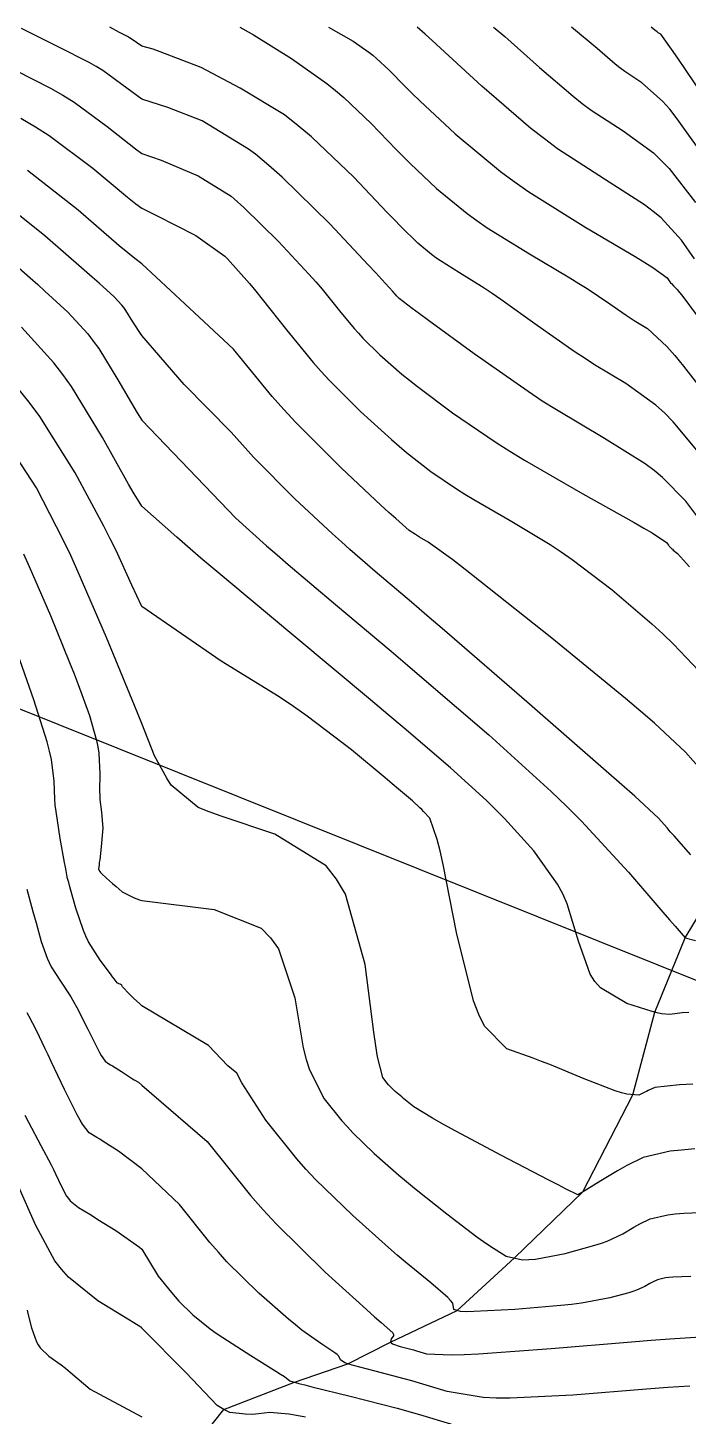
# Model space of a CAD drawing. Header units: metres. Extents: x 837475 to 838479, y 1189012 to 1191015.
# Drawn here: x 837991.3 to 838041.9, y 1189893.5 to 1190000 of the extents above; entities that cross this region are included whole.
import ezdxf

# ---------------------------------------------------------------- set-up
doc = ezdxf.new("R2010")
doc.units = ezdxf.units.M
doc.header["$LTSCALE"] = 0.3
for name, color, linetype in [('COTAS 10', 1, 'Continuous'), ('COTAS INT', 252, 'Continuous'), ('DRENAJE', 5, 'Continuous'), ('VIA1', 50, 'Continuous')]:
    doc.layers.add(name, color=color, linetype=linetype)

msp = doc.modelspace()

# ---------------------------------------------------------------- linework, layer by layer
at = {"layer": 'COTAS 10'}
for points in [[(838007.51, 1190000), (838007.74, 1189999.87), (838008.57, 1189999.4), (838011.49, 1189997.59), (838014.18, 1189995.68), (838014.86, 1189995.14), (838015.5, 1189994.6), (838017.59, 1189992.61), (838019.51, 1189990.62), (838020.05, 1189990.08), (838020.59, 1189989.54), (838022.61, 1189987.63), (838024.94, 1189985.71), (838025.69, 1189985.16), (838026.48, 1189984.62), (838029.72, 1189982.61), (838032.82, 1189980.78), (838033.52, 1189980.35), (838034.16, 1189979.95), (838035.9, 1189978.78), (838037.14, 1189977.92), (838037.46, 1189977.7), (838037.76, 1189977.5), (838038.78, 1189976.9), (838040.27, 1189975.51), (838040.87, 1189974.82), (838041.55, 1189974), (838044.69, 1189969.95)], [(838044.65, 1189992.36), (838041.69, 1189996.76), (838041.11, 1189997.61), (838040.63, 1189998.3), (838039.79, 1189999.45), (838039.61, 1189999.56), (838039.57, 1189999.59), (838039.52, 1189999.63), (838039.34, 1189999.78), (838039.06, 1190000)], [(838042.88, 1189943.07), (838041.69, 1189944.39), (838039.31, 1189946.62), (838038.28, 1189947.51), (838037.09, 1189948.51), (838031.44, 1189953.13), (838025.9, 1189957.53), (838024.79, 1189958.41), (838023.85, 1189959.14), (838021.95, 1189960.51), (838021.29, 1189960.89), (838021.13, 1189960.99), (838020.98, 1189961.09), (838020.51, 1189961.4), (838019.47, 1189962.31), (838018.95, 1189962.78), (838018.34, 1189963.35), (838015.3, 1189966.19), (838011.8, 1189969.69), (838010.89, 1189970.68), (838010, 1189971.67), (838007.03, 1189975.3), (838004.4, 1189977.77), (838000, 1189981.84), (837999.46, 1189982.25), (837998.92, 1189982.7), (837998.27, 1189983.24), (837995.11, 1189985.97), (837991.24, 1189989.01)], [(838042.4, 1189913.97), (838041.39, 1189913.89), (838040.51, 1189913.79), (838038.44, 1189913.31), (838037.19, 1189912.69), (838036.84, 1189912.5), (838036.49, 1189912.3), (838035.19, 1189911.53), (838034.13, 1189910.86), (838033.92, 1189910.74), (838033.74, 1189910.63), (838033.44, 1189910.46), (838032.49, 1189910.91), (838031.92, 1189911.21), (838031.21, 1189911.57), (838027.54, 1189913.49), (838023.74, 1189915.51), (838022.96, 1189915.94), (838022.29, 1189916.32), (838020.86, 1189917.21), (838020.23, 1189917.71), (838020.08, 1189917.83), (838019.93, 1189917.96), (838019.44, 1189918.38), (838019.03, 1189918.78), (838018.92, 1189918.9), (838018.82, 1189919.01), (838018.48, 1189919.44), (838018.07, 1189921.04), (838017.94, 1189921.89), (838017.78, 1189922.92), (838017.14, 1189928.11), (838015.63, 1189933.5), (838014.94, 1189934.66), (838014.13, 1189935.67), (838010.19, 1189938.11), (838006.08, 1189939.49), (838005.16, 1189939.83), (838004.32, 1189940.16), (838002.25, 1189941.87), (838001.93, 1189942.41), (838000.98, 1189944.11), (838000, 1189946.6), (837999.73, 1189947.28), (837999.44, 1189947.98), (837999.09, 1189948.84), (837997.3, 1189953.19), (837995.13, 1189958.2), (837994.55, 1189959.47), (837993.96, 1189960.68), (837991.91, 1189964.67), (837989.58, 1189968.28)], [(837991.03, 1189916.57), (837991.3, 1189916.02), (837992.25, 1189914.23), (837993.04, 1189912.75), (837993.22, 1189912.39), (837993.38, 1189912.06), (837993.83, 1189911.08), (837994.23, 1189910.34), (837994.37, 1189910.16), (837994.51, 1189910), (837995.14, 1189909.49), (837996, 1189908.96), (837996.3, 1189908.78), (837996.62, 1189908.57), (837998.01, 1189907.71), (837999.81, 1189906.43), (838000, 1189906.29), (838001.26, 1189904.22), (838002.27, 1189902.96), (838002.55, 1189902.63), (838002.84, 1189902.31), (838003.91, 1189901.26), (838005.25, 1189900.18), (838005.71, 1189899.85), (838006.21, 1189899.5), (838008.35, 1189898.13), (838010.27, 1189896.94), (838010.64, 1189896.71), (838010.93, 1189896.52), (838011.36, 1189896.2), (838012.04, 1189895.99), (838012.49, 1189895.87), (838013.04, 1189895.73), (838015.97, 1189895.01), (838019.58, 1189894.09), (838020.57, 1189893.82), (838021.55, 1189893.54), (838025.02, 1189892.48)]]:
    msp.add_lwpolyline(points, dxfattribs=at)
at = {"layer": 'COTAS INT'}
for points in [[(838042.88, 1189962.11), (838041.72, 1189963.64), (838039.94, 1189965.47), (838039.3, 1189965.99), (838038.59, 1189966.51), (838035.48, 1189968.45), (838031.79, 1189970.64), (838030.71, 1189971.32), (838029.62, 1189972.05), (838025.48, 1189974.95), (838021.99, 1189977.5), (838021.3, 1189978.01), (838020.74, 1189978.42), (838019.73, 1189979.2), (838019.52, 1189979.4), (838019.47, 1189979.46), (838019.42, 1189979.52), (838019.25, 1189979.73), (838018.41, 1189980.65), (838017.94, 1189981.16), (838017.36, 1189981.78), (838014.43, 1189984.91), (838010.77, 1189988.49), (838009.74, 1189989.39), (838008.71, 1189990.25), (838008.18, 1189990.64), (838004.62, 1189992.82), (838001.99, 1189993.83), (838000, 1189994.48), (837998.47, 1189995.6), (837997, 1189996.68), (837996.49, 1189996.98), (837995.95, 1189997.3), (837993.64, 1189998.47), (837990.78, 1189999.9)], [(838043.2, 1189966.79), (838040.74, 1189969.74), (838040.08, 1189970.41), (838039.43, 1189971.01), (838037.13, 1189972.67), (838034.72, 1189974.11), (838033.99, 1189974.58), (838033.24, 1189975.08), (838030.33, 1189977.13), (838027.54, 1189979.12), (838026.87, 1189979.57), (838026.25, 1189979.99), (838024.37, 1189981.17), (838022.91, 1189982.07), (838022.55, 1189982.32), (838022.22, 1189982.56), (838021.17, 1189983.43), (838019.86, 1189984.72), (838019.35, 1189985.24), (838018.79, 1189985.82), (838016.25, 1189988.5), (838013.01, 1189991.59), (838012, 1189992.44), (838010.95, 1189993.27), (838007.53, 1189995.33), (838004.55, 1189996.9), (838000.88, 1189998.31), (838000, 1189998.55), (837999.59, 1189998.81), (837999.19, 1189999.1), (837999.05, 1189999.19), (837998.91, 1189999.27), (837998.28, 1189999.59), (837997.54, 1190000)], [(838014.32, 1190000), (838016.22, 1189998.93), (838017.41, 1189998.08), (838017.71, 1189997.84), (838018, 1189997.6), (838018.93, 1189996.72), (838020.22, 1189995.42), (838020.74, 1189994.92), (838021.33, 1189994.36), (838024.04, 1189991.83), (838027.5, 1189988.94), (838028.56, 1189988.16), (838029.67, 1189987.38), (838034.04, 1189984.64), (838037.84, 1189982.41), (838038.58, 1189981.95), (838039.19, 1189981.57), (838040.29, 1189980.77), (838040.5, 1189980.47), (838040.55, 1189980.4), (838040.61, 1189980.34), (838040.77, 1189980.17), (838040.98, 1189979.96), (838041.05, 1189979.88), (838041.13, 1189979.78), (838041.48, 1189979.34), (838042.6, 1189977.87)], [(838042.39, 1189982.24), (838041.38, 1189983.67), (838039.82, 1189985.37), (838039.21, 1189985.87), (838038.54, 1189986.38), (838035.48, 1189988.34), (838031.88, 1189990.68), (838030.87, 1189991.43), (838029.84, 1189992.23), (838026.07, 1189995.48), (838022.91, 1189998.4), (838022.27, 1189998.98), (838021.72, 1189999.47), (838021.11, 1190000)], [(838026.98, 1190000), (838027.1, 1189999.9), (838027.85, 1189999.27), (838030.5, 1189996.91), (838033.07, 1189994.7), (838033.76, 1189994.15), (838034.46, 1189993.64), (838036.91, 1189992.04), (838039.24, 1189990.35), (838039.84, 1189989.78), (838040.44, 1189989.17), (838042.47, 1189986.56)], [(838043.56, 1189989.46), (838041.06, 1189992.96), (838040.48, 1189993.7), (838039.93, 1189994.33), (838038.35, 1189995.74), (838037.04, 1189996.6), (838036.67, 1189996.87), (838036.29, 1189997.16), (838034.92, 1189998.35), (838032.96, 1190000)], [(837989, 1189997.35), (837992.99, 1189995.32), (837993.94, 1189994.78), (837994.8, 1189994.25), (837997.35, 1189992.39), (837999.52, 1189990.66), (838000, 1189990.32), (838001.49, 1189989.79), (838004.33, 1189988.61), (838006.84, 1189987.03), (838007.09, 1189986.83), (838007.83, 1189986.18), (838010.49, 1189983.57), (838012.81, 1189981.05), (838013.34, 1189980.46), (838013.82, 1189979.9), (838015.17, 1189978.25), (838016.28, 1189976.9), (838016.61, 1189976.53), (838016.95, 1189976.16), (838018.25, 1189974.86), (838019.94, 1189973.4), (838020.52, 1189972.93), (838021.15, 1189972.44), (838023.82, 1189970.43), (838027.18, 1189968.15), (838028.23, 1189967.48), (838029.34, 1189966.8), (838033.82, 1189964.22), (838037.75, 1189962.02), (838038.51, 1189961.58), (838039.14, 1189961.21), (838040.23, 1189960.49), (838040.39, 1189960.28), (838040.42, 1189960.24), (838040.45, 1189960.2), (838040.53, 1189960.11), (838040.65, 1189960), (838040.7, 1189959.96), (838040.76, 1189959.9), (838041.07, 1189959.63), (838042.01, 1189958.61)], [(837990.73, 1189993.03), (837991.84, 1189992.36), (837992.9, 1189991.69), (837996.23, 1189989.18), (837998.9, 1189986.95), (837999.53, 1189986.46), (838000, 1189986.11), (838001.13, 1189985.55), (838004.15, 1189984.03), (838006.36, 1189982.43), (838006.56, 1189982.23), (838008.25, 1189980.33), (838008.74, 1189979.75), (838009.24, 1189979.15), (838011.1, 1189976.78), (838013.14, 1189974.28), (838013.75, 1189973.6), (838014.37, 1189972.93), (838016.78, 1189970.52), (838019.14, 1189968.38), (838019.74, 1189967.86), (838020.31, 1189967.38), (838022.17, 1189965.92), (838024.13, 1189964.59), (838024.77, 1189964.19), (838025.45, 1189963.77), (838028.25, 1189962.17), (838031.31, 1189960.32), (838032.16, 1189959.75), (838033.01, 1189959.17), (838036.08, 1189956.85), (838039.12, 1189954.24), (838039.95, 1189953.47), (838040.77, 1189952.67), (838043.7, 1189949.61)], [(838042.11, 1189936.52), (838040.82, 1189937.98), (838040.53, 1189938.3), (838040.28, 1189938.59), (838039.63, 1189939.34), (838037.81, 1189941.02), (838036.82, 1189941.9), (838035.62, 1189942.95), (838029.53, 1189948.25), (838023.21, 1189953.72), (838021.86, 1189954.88), (838020.68, 1189955.89), (838017.9, 1189958.25), (838015.95, 1189959.94), (838015.31, 1189960.52), (838014.61, 1189961.15), (838011.73, 1189963.83), (838008.57, 1189967.01), (838007.72, 1189967.96), (838006.86, 1189968.93), (838003.25, 1189972.59), (838000, 1189976.35), (837999.32, 1189977.39), (837998.77, 1189978.27), (837998.62, 1189978.49), (837998.46, 1189978.69), (837997.89, 1189979.31), (837996.73, 1189980.36), (837996.2, 1189980.83), (837995.57, 1189981.37), (837992.57, 1189983.99), (837989.07, 1189986.79)], [(837989.04, 1189982.87), (837991.43, 1189980.78), (837992.02, 1189980.26), (837992.57, 1189979.76), (837994.33, 1189978.15), (837995.86, 1189976.48), (837996.27, 1189975.93), (837996.69, 1189975.35), (837998.15, 1189972.96), (837999.64, 1189970.43), (838000, 1189969.87), (838007.21, 1189962.35), (838009.57, 1189960.22), (838010.37, 1189959.52), (838011.23, 1189958.78), (838014.85, 1189955.72), (838019.11, 1189952.15), (838020.37, 1189951.08), (838021.66, 1189949.98), (838026.61, 1189945.72), (838031.4, 1189941.38), (838032.59, 1189940.23), (838033.72, 1189939.1), (838037.33, 1189935.2), (838039.95, 1189932.14), (838040.47, 1189931.54), (838040.89, 1189931.05), (838041.66, 1189930.16), (838042.45, 1189929.95)], [(838041.96, 1189924.44), (838041.44, 1189924.41), (838040.49, 1189924.29), (838039.85, 1189924.34), (838039.53, 1189924.42), (838039.14, 1189924.52), (838037.19, 1189925.12), (838035.18, 1189926.33), (838034.75, 1189926.82), (838034.38, 1189927.37), (838033.48, 1189929.91), (838032.62, 1189932.77), (838032.28, 1189933.53), (838031.88, 1189934.28), (838030.07, 1189936.84), (838027.81, 1189939.32), (838027.12, 1189940.01), (838026.42, 1189940.7), (838023.68, 1189943.19), (838020.11, 1189946.24), (838018.87, 1189947.28), (838017.53, 1189948.41), (838011.81, 1189953.19), (838006.51, 1189957.61), (838005.44, 1189958.52), (838004.53, 1189959.28), (838002.69, 1189960.88), (838000, 1189963.26), (837999.79, 1189963.59), (837999.42, 1189964.22), (837998.99, 1189964.96), (837996.99, 1189968.53), (837994.6, 1189972.43), (837993.93, 1189973.37), (837993.25, 1189974.26), (837990.76, 1189976.99)], [(838042.25, 1189918.95), (838041.24, 1189918.9), (838039.34, 1189918.68), (838038.84, 1189918.45), (838038.71, 1189918.38), (838038.58, 1189918.32), (838038.11, 1189918.1), (838037.2, 1189918.16), (838036.78, 1189918.27), (838036.29, 1189918.43), (838033.93, 1189919.35), (838031.3, 1189920.44), (838030.64, 1189920.69), (838030.01, 1189920.94), (838027.98, 1189921.66), (838026.27, 1189923.39), (838025.85, 1189924.27), (838025.44, 1189925.32), (838024.14, 1189930.57), (838023.11, 1189935.79), (838022.87, 1189936.83), (838022.66, 1189937.69), (838022.08, 1189939.35), (838021.61, 1189939.86), (838021.47, 1189940), (838021.33, 1189940.14), (838020.76, 1189940.66), (838019.68, 1189941.57), (838019.21, 1189941.97), (838018.67, 1189942.42), (838016.09, 1189944.57), (838012.69, 1189947.16), (838011.63, 1189947.9), (838010.53, 1189948.64), (838006.09, 1189951.38), (838000, 1189955.57), (837999.24, 1189957.21), (837998.02, 1189959.86), (837997.58, 1189960.76), (837997.08, 1189961.73), (837994.88, 1189965.83), (837992.17, 1189970.14), (837991.35, 1189971.25), (837990.5, 1189972.31)], [(837990.93, 1189959.6), (837991.37, 1189958.64), (837993, 1189954.88), (837994.46, 1189951.27), (837994.8, 1189950.41), (837995.11, 1189949.6), (837995.98, 1189947.2), (837996.52, 1189945.29), (837996.62, 1189944.8), (837996.69, 1189944.33), (837996.78, 1189942.75), (837996.76, 1189941.41), (837996.77, 1189941.07), (837996.78, 1189940.76), (837996.9, 1189939.79), (837996.99, 1189938.86), (837997, 1189938.58), (837996.99, 1189938.29), (837996.89, 1189937.14), (837996.77, 1189936.14), (837996.74, 1189935.94), (837996.72, 1189935.77), (837996.68, 1189935.43), (837996.77, 1189935.24), (837996.83, 1189935.17), (837996.9, 1189935.09), (837997.28, 1189934.74), (837997.76, 1189934.33), (837998.02, 1189934.1), (837998.49, 1189933.69), (837999.41, 1189933.23), (837999.83, 1189933.08), (838000, 1189933.03), (838005.55, 1189932.34), (838009.14, 1189930.89), (838009.87, 1189930.15), (838010.48, 1189929.31), (838011.73, 1189925.55), (838012.38, 1189921.72), (838012.61, 1189920.84), (838012.87, 1189920.04), (838013.99, 1189917.81), (838015.35, 1189916.12), (838015.76, 1189915.66), (838016.18, 1189915.21), (838017.81, 1189913.62), (838019.71, 1189911.96), (838020.3, 1189911.47), (838020.92, 1189910.96), (838023.38, 1189909), (838025.69, 1189907.24), (838026.21, 1189906.87), (838026.68, 1189906.54), (838027.95, 1189905.75), (838029.2, 1189905.48), (838029.67, 1189905.49), (838030.18, 1189905.53), (838032.46, 1189905.96), (838034.73, 1189906.58), (838035.24, 1189906.75), (838035.69, 1189906.91), (838036.89, 1189907.47), (838037.73, 1189907.97), (838037.95, 1189908.1), (838038.18, 1189908.22), (838038.99, 1189908.62), (838040.33, 1189908.93), (838040.9, 1189909), (838041.56, 1189909.05), (838044.62, 1189909.17)], [(838042.11, 1189904.19), (838040.71, 1189904.13), (838040.41, 1189904.11), (838040.15, 1189904.08), (838039.54, 1189903.94), (838039.17, 1189903.75), (838039.07, 1189903.7), (838038.96, 1189903.64), (838038.58, 1189903.41), (838037.93, 1189903.13), (838037.66, 1189903.04), (838037.34, 1189902.94), (838035.88, 1189902.55), (838033.71, 1189902.15), (838032.95, 1189902.05), (838032.13, 1189901.96), (838028.6, 1189901.66), (838025.47, 1189901.5), (838024.89, 1189901.49), (838024.45, 1189901.5), (838023.92, 1189901.67), (838023.84, 1189902.15), (838023.68, 1189902.35), (838023.46, 1189902.59), (838022.16, 1189903.7), (838020.21, 1189905.29), (838019.58, 1189905.83), (838018.91, 1189906.41), (838016.17, 1189908.86), (838013.32, 1189911.64), (838012.59, 1189912.43), (838011.88, 1189913.22), (838009.5, 1189916.17), (838007.67, 1189919.04), (838007.29, 1189919.79), (838006.6, 1189920.35), (838005.12, 1189921.9), (838000, 1189924.94), (837999.81, 1189925.12), (837999.39, 1189925.51), (837999.06, 1189925.84), (837998.52, 1189926.41), (837998.47, 1189926.51), (837998.46, 1189926.53), (837998.44, 1189926.55), (837998.34, 1189926.6), (837998.24, 1189926.63), (837998.22, 1189926.64), (837998.2, 1189926.65), (837998.12, 1189926.71), (837997.88, 1189927.01), (837997.75, 1189927.18), (837997.59, 1189927.39), (837996.8, 1189928.45), (837995.92, 1189929.86), (837995.71, 1189930.28), (837995.52, 1189930.72), (837994.93, 1189932.43), (837994.53, 1189933.89), (837994.45, 1189934.17), (837994.39, 1189934.4), (837994.28, 1189934.78), (837994.27, 1189934.82), (837994.27, 1189934.82), (837994.27, 1189934.83), (837994.27, 1189934.85), (837994.19, 1189935.31), (837994.14, 1189935.59), (837994.07, 1189935.94), (837993.74, 1189937.78), (837993.42, 1189939.84), (837993.36, 1189940.34), (837993.32, 1189940.8), (837993.28, 1189942.18), (837993.07, 1189943.84), (837992.92, 1189944.48), (837992.73, 1189945.19), (837991.72, 1189948.41), (837990.49, 1189951.92)], [(837991.17, 1189933.9), (837991.65, 1189932.19), (837991.77, 1189931.75), (837991.89, 1189931.32), (837992.29, 1189929.89), (837992.74, 1189928.61), (837992.89, 1189928.27), (837993.05, 1189927.94), (837993.75, 1189926.83), (837994.55, 1189925.63), (837994.78, 1189925.24), (837995.01, 1189924.83), (837995.86, 1189923.16), (837996.6, 1189921.67), (837996.75, 1189921.38), (837996.88, 1189921.14), (837997.18, 1189920.7), (837997.47, 1189920.51), (837997.6, 1189920.43), (837997.74, 1189920.34), (837998.43, 1189919.9), (837999.13, 1189919.46), (837999.28, 1189919.36), (837999.41, 1189919.28), (837999.74, 1189919.08), (838000, 1189918.85), (838005.02, 1189914.53), (838008.33, 1189910.4), (838009.3, 1189909.3), (838010.29, 1189908.23), (838014.05, 1189904.53), (838017.22, 1189901.66), (838017.84, 1189901.1), (838018.35, 1189900.65), (838019.24, 1189899.88), (838019.31, 1189899.75), (838019.31, 1189899.7), (838019.29, 1189899.65), (838019.11, 1189899.42), (838019.07, 1189899.16), (838019.13, 1189899.1), (838019.22, 1189899.03), (838019.82, 1189898.82), (838020.62, 1189898.62), (838020.84, 1189898.56), (838021.06, 1189898.5), (838021.83, 1189898.26), (838023.76, 1189898.18), (838024.71, 1189898.21), (838025.83, 1189898.27), (838031.4, 1189898.68), (838037.56, 1189899.18), (838039.06, 1189899.3), (838040.48, 1189899.4), (838044.85, 1189899.7)], [(838042.03, 1189895.78), (838040.35, 1189895.67), (838038.71, 1189895.54), (838033.05, 1189895.09), (838028.26, 1189894.86), (838027.17, 1189894.87), (838026.17, 1189894.92), (838023.42, 1189895.37), (838021.3, 1189896.02), (838020.71, 1189896.19), (838020.11, 1189896.35), (838017.9, 1189896.92), (838016.13, 1189897.38), (838015.81, 1189897.49), (838015.56, 1189897.58), (838015.24, 1189897.81), (838015.11, 1189898.08), (838014.97, 1189898.2), (838014.79, 1189898.34), (838013.8, 1189899), (838012.28, 1189900.07), (838011.78, 1189900.48), (838011.24, 1189900.92), (838008.98, 1189902.9), (838006.53, 1189905.32), (838005.87, 1189906.05), (838005.21, 1189906.8), (838002.9, 1189909.71), (838000, 1189912.45), (837998.22, 1189913.8), (837997.03, 1189914.54), (837996.77, 1189914.71), (837996.54, 1189914.85), (837995.97, 1189915.21), (837995.45, 1189915.86), (837995.26, 1189916.19), (837995.04, 1189916.58), (837994.06, 1189918.54), (837993.05, 1189920.67), (837992.81, 1189921.18), (837992.58, 1189921.65), (837991.91, 1189923.06), (837991.36, 1189924.14), (837991.21, 1189924.4)], [(838012.56, 1189893.41), (838011.87, 1189893.54), (838011.27, 1189893.64), (838009.81, 1189893.76), (838008.95, 1189893.67), (838008.73, 1189893.64), (838008.52, 1189893.61), (838007.93, 1189893.64), (838006.75, 1189893.76), (838006.29, 1189893.99), (838005.77, 1189894.29), (838003.4, 1189896.81), (838000, 1189900.24), (837999.99, 1189900.25), (837999.92, 1189900.3), (837999.38, 1189900.63), (837999.06, 1189900.83), (837996.63, 1189902.32), (837994.37, 1189904.15), (837993.83, 1189904.75), (837993.34, 1189905.4), (837991.87, 1189908.1), (837990.47, 1189911.27)], [(837991.2, 1189901.62), (837991.27, 1189901.35), (837991.54, 1189900.25), (837991.91, 1189899.19), (837992.05, 1189898.95), (837992.2, 1189898.72), (837992.86, 1189898.09), (837993.81, 1189897.41), (837994.14, 1189897.15), (837994.5, 1189896.86), (837996.04, 1189895.56), (838000, 1189893.44)]]:
    msp.add_lwpolyline(points, dxfattribs=at)
at = {"layer": 'DRENAJE'}
for p, q in [((838041.66, 1189930.16), (838044.28, 1189934.5)), ((838039.33, 1189924.47), (838041.66, 1189930.16)), ((838037.66, 1189918.13), (838039.33, 1189924.47)), ((838033.83, 1189910.68), (838037.66, 1189918.13)), ((838028.57, 1189905.61), (838033.83, 1189910.68)), ((838024.19, 1189901.59), (838028.57, 1189905.61)), ((838019.07, 1189899.16), (838024.19, 1189901.59)), ((838015.81, 1189897.49), (838019.07, 1189899.16)), ((838011.7, 1189896.09), (838015.81, 1189897.49)), ((838006.29, 1189893.99), (838011.7, 1189896.09)), ((838003.07, 1189889.96), (838006.29, 1189893.99))]:
    msp.add_line(p, q, dxfattribs=at)
at = {"layer": 'VIA1'}
msp.add_line((838072.87, 1189914.72), (837937.57, 1189968.97), dxfattribs=at)

doc.saveas('drawing.dxf')
